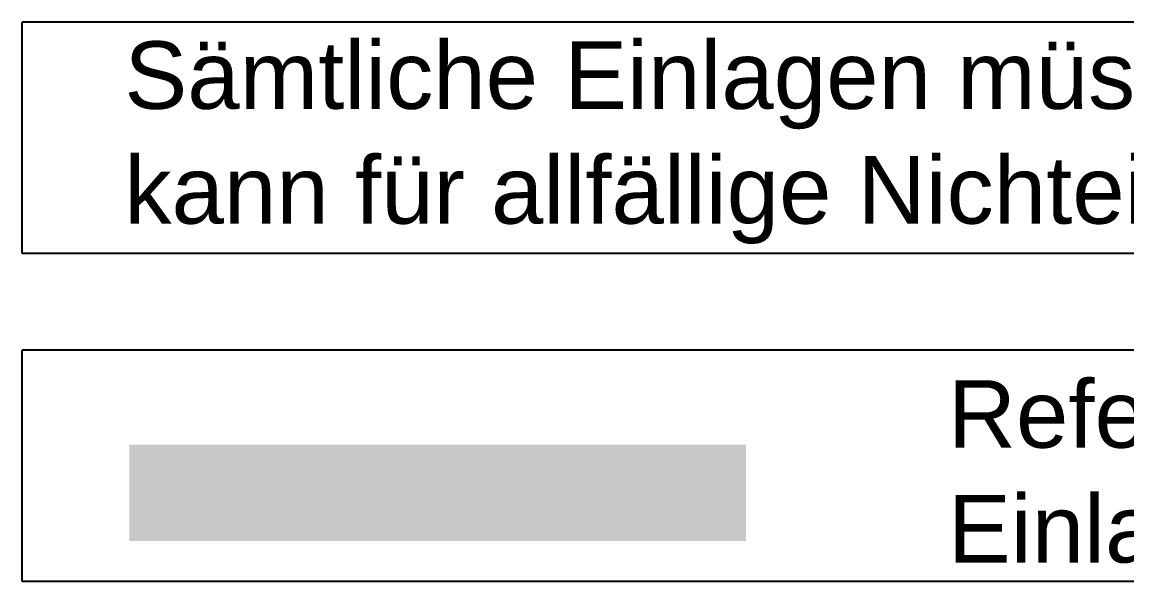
# Model space of a CAD drawing. Extents: x 885 to 2021, y 330 to 1122.
# Drawn here: x 1728.9 to 1786.2, y 681.6 to 710.7 of the extents above; entities that cross this region are included whole.
import ezdxf

# ---------------------------------------------------------------- set-up
doc = ezdxf.new("R2010")
doc.units = 0
doc.layers.get('0').update_dxf_attribs({"lineweight": 25})
doc.layers.add('GP_Kopf', color=7, linetype='Continuous', lineweight=25, true_color=0xffff80)
doc.styles.get("Standard").update_dxf_attribs({"font": 'arial.ttf'})

# ---------------------------------------------------------------- blocks, each defined once
blk = doc.blocks.new('Polygon-A0T8DIMVAL', base_point=(1728.868, 698.674))
at = {"color": 0, "linetype": 'ByBlock', "lineweight": -2, "ltscale": 0.25}
for p, q in [((1728.868, 698.674), (1728.868, 710.674)), ((1928.868, 710.674), (1728.868, 710.674)), ((1928.868, 698.674), (1728.868, 698.674))]:
    blk.add_line(p, q, dxfattribs=at)
blk = doc.blocks.new('Polygon-A0T8DIMXAL', base_point=(1734.431, 683.775))
at = {"color": 0, "linetype": 'ByBlock', "lineweight": -2, "ltscale": 0.25}
blk.add_solid([(1766.43, 688.775), (1766.43, 683.775), (1734.43, 688.775), (1734.43, 683.775)], dxfattribs=at)
blk = doc.blocks.new('Polygon-A0T8DIN3AL', base_point=(1728.868, 681.675))
at = {"color": 0, "linetype": 'ByBlock', "lineweight": -2, "ltscale": 0.25}
for p, q in [((1728.868, 681.675), (1728.868, 693.675)), ((1928.868, 693.675), (1728.868, 693.675)), ((1928.868, 681.675), (1728.868, 681.675))]:
    blk.add_line(p, q, dxfattribs=at)

msp = doc.modelspace()

# ---------------------------------------------------------------- block references
at = {"layer": 'GP_Kopf', "ltscale": 0.25}
for name, p in [('Polygon-A0T8DIMVAL', (1728.868, 698.674)), ('Polygon-A0T8DIN3AL', (1728.868, 681.675))]:
    msp.add_blockref(name, p, dxfattribs=at)
at = {"layer": 'GP_Kopf', "color": 251, "ltscale": 0.25, "true_color": 0x696969}
msp.add_blockref('Polygon-A0T8DIMXAL', (1734.431, 683.775), dxfattribs=at)

# ---------------------------------------------------------------- texts
at = {"layer": 'GP_Kopf', "ltscale": 0.25, "char_height": 3.5, "attachment_point": 1, "line_spacing_factor": 1.02}
for s, insert in [('{\\fArial;Sämtliche Einlagen müssen ein Minimalgefälle von 1% aufweisen. Der Fachingenieur \\Pkann für allfällige Nichteinhaltung des Gefälles nicht belangt werden.}', (1734.177, 709.678)), ('{\\fArial;Referenzierte Pläne Aussparungen HLSE; Einlagen Lüftung und \\PEinlagen Beleuchtungskörper.}', (1776.908, 692.115))]:
    msp.add_mtext(s, dxfattribs=dict(at, insert=insert))

doc.saveas('drawing.dxf')
